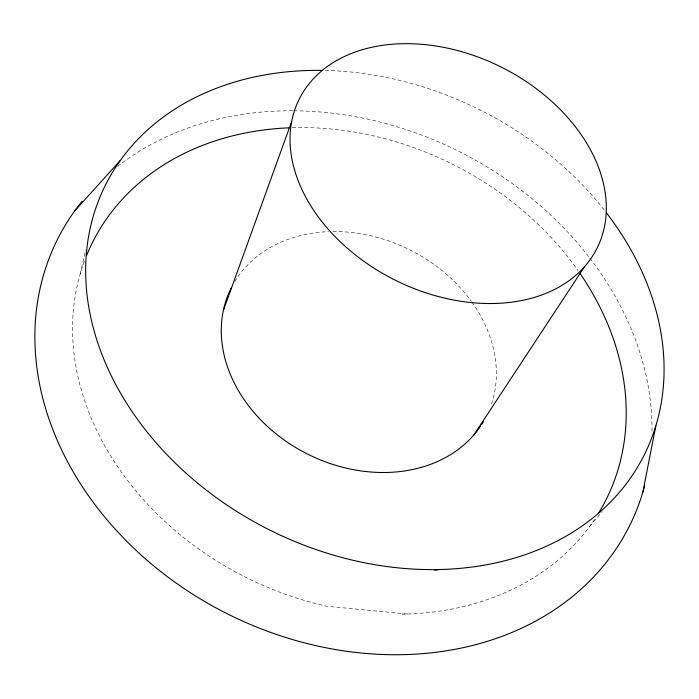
<?xml version="1.0" encoding="UTF-8"?>
<svg xmlns="http://www.w3.org/2000/svg" width="699" height="699" viewBox="0 0 699 699"><rect width="100%" height="100%" fill="white"/><g stroke="black" fill="none" stroke-linecap="round" stroke-linejoin="round"><path stroke-width="0.52" stroke-dasharray="3.5 2.62" d="M80.158 274.113L85.645 249.875M589.624 526.496L602.25 511.677M594.674 519.287A287.193 230.967 26.6 0 1 407.299 613.993L402.816 614.744L402.449 613.521M407.299 613.993L326.791 606.243A287.193 230.967 26.6 0 1 84.649 260.509M292.278 127.725A287.193 230.967 26.6 0 1 578.064 270.635M234.707 281.618A142.797 114.208 26.6 0 1 328.504 231.657M332.846 231.544A142.797 114.208 26.6 0 1 471.344 301.33M471.974 302.213A142.797 114.208 26.6 0 1 490.724 406.136M117.598 166.414A319.88 258.595 26.6 0 1 292.584 110.765M293.685 110.774A319.88 258.595 26.6 0 1 589.283 257.407M589.956 258.281A319.88 258.595 26.6 0 1 651.975 432.384M325.271 70.424A301.304 234.908 26.6 0 1 604.539 210.382"/><path stroke-width="1.05" d="M642.844 492.218L655.828 425.927M223.331 310.557L291.684 121.443M473.992 434.752L584.53 266.695A166.528 119.005 26.6 0 0 449.37 48.554A166.528 119.005 26.6 0 0 310.609 205.541A166.528 119.005 26.6 0 0 584.53 266.695M74.837 210.757L120.298 160.464M434.647 570.262L439.322 569.528M483.455 421.558A142.797 114.208 26.6 0 1 481.76 424.319M480.562 426.137A142.797 114.208 26.6 0 1 301.199 450.724A142.797 114.208 26.6 0 1 231.116 288.128M644.6 485.997A319.88 258.595 26.6 0 1 226.161 613.224A319.88 258.595 26.6 0 1 82.045 201.321M606.531 212.95A301.304 234.908 26.6 0 1 510.777 559.156A301.304 234.908 26.6 0 1 101.879 354.279A301.304 234.908 26.6 0 1 321.968 70.372M86.65 255.38A287.193 230.967 26.6 0 1 288.993 127.838M579.943 273.335A287.193 230.967 26.6 0 1 598.807 512.786"/></g></svg>
